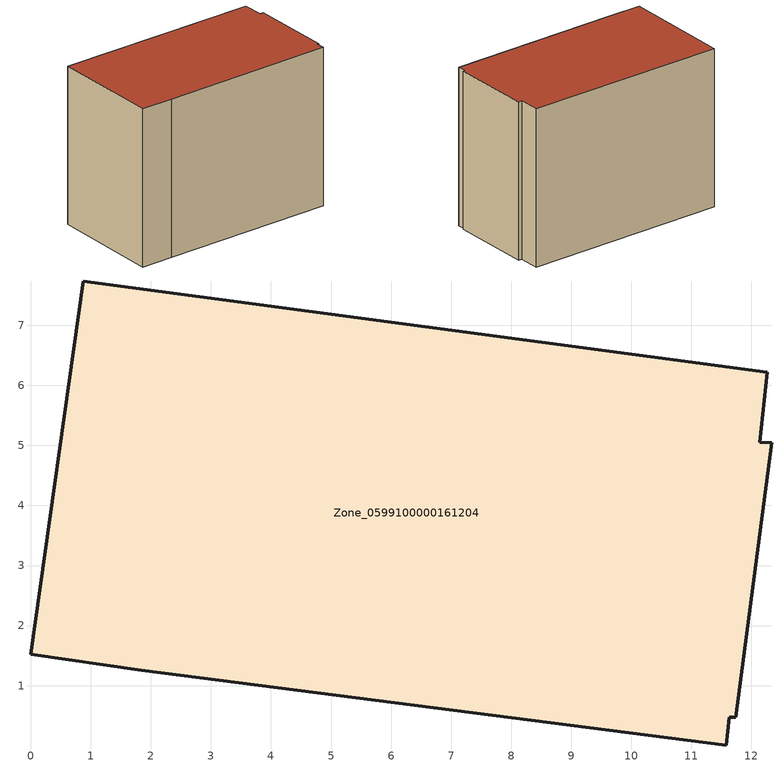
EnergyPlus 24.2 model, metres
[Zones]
Zone_0599100000161204
 floor ground (C_G): 12.26,6.22 12.13,5.05 12.34,5.04 11.74,0.47 11.63,0.47 11.58,0.01 1.84,1.26 0,1.52 0.88,7.74 z0
 wall outside (C_F): 0,1.52 1.84,1.26 11.58,0.01 11.63,0.47 11.74,0.47 12.34,5.04 12.13,5.05 12.26,6.22 0.88,7.74 0,1.52 z0:8.97
 roof outside (C_R): 12.26,6.22 0.88,7.74 0,1.52 1.84,1.26 11.58,0.01 11.63,0.47 11.74,0.47 12.34,5.04 12.13,5.05 z8.97
[BUILDING]
Pand.0599100000161204: North Axis=0; Terrain=City; Loads Convergence Tolerance Value=0.04; Temperature Convergence Tolerance Value=0.4; Solar Distribution=FullExterior; Maximum Number of Warmup Days=25; Minimum Number of Warmup Days=1
[Site:Location]
Rotterdam.The.Hague.AP_ZH_NLD Design_Conditions: Latitude=51.96; Longitude=4.45; Time Zone=1; Elevation=-4.5
[SITE:GROUNDTEMPERATURE:BUILDINGSURFACE]
18, 18, 18, 18, 18, 18, 18, 18, 18, 18, 18, 18
[MATERIAL] Thermal Absorptance=0.9; Solar Absorptance=0.7; Visible Absorptance=0.7
Name | Roughness | Thickness | Conductivity | Density | Specific Heat
G.TC.1946-1964 | MediumSmooth | 0.15 | 1 | 540 | 1210
F.TC.1946-1964 | Rough | 0.3 | 0.857143 | 1920 | 840
R.TC.1946-1964 | MediumRough | 0.2 | 0.235294 | 1500 | 1000
[CONSTRUCTION]
C_G: G.TC.1946-1964
C_F: F.TC.1946-1964
C_R: R.TC.1946-1964
[ZONE]
Zone_0599100000161204: Type=1; Multiplier=1; Ceiling Height=Autocalculate; Volume=Autocalculate; Floor Area=autocalculate; Part of Total Floor Area=Yes
[ZONEINFILTRATION:DESIGNFLOWRATE]
Infil_Zone_0599100000161204: Zone or ZoneList or Space or SpaceList=Zone_0599100000161204; Schedule=AlwaysOn; Design Flow Rate Calculation Method=Flow/Area; Flow Rate per Floor Area=0.003; Constant Term Coefficient=1; Temperature Term Coefficient=0; Velocity Term Coefficient=0; Velocity Squared Term Coefficient=0
[HVACTEMPLATE:ZONE:IDEALLOADSAIRSYSTEM]
Zone_0599100000161204: Maximum Heating Supply Air Temperature=50; Minimum Cooling Supply Air Temperature=13; Maximum Heating Supply Air Humidity Ratio=0.0156; Minimum Cooling Supply Air Humidity Ratio=0.0077; Heating Limit=NoLimit; Cooling Limit=NoLimit; Dehumidification Control Type=ConstantSensibleHeatRatio; Cooling Sensible Heat Ratio=0.7; Dehumidification Setpoint=60; Humidification Control Type=None; Humidification Setpoint=30; Outdoor Air Method=None; Outdoor Air Flow Rate per Person=0.00944; Outdoor Air Flow Rate per Zone Floor Area=0; Outdoor Air Flow Rate per Zone=0; Demand Controlled Ventilation Type=None; Outdoor Air Economizer Type=NoEconomizer; Heat Recovery Type=None; Sensible Heat Recovery Effectiveness=0.7; Latent Heat Recovery Effectiveness=0.65
[ZONECONTROL:THERMOSTAT]
ThermostatControl_Zone_0599100000161204: Zone or ZoneList=Zone_0599100000161204; Control Type Schedule=DualSetpointControlType; Control 1=Thermostat_Zone_0599100000161204; Temperature Difference Between Cutout And Setpoint=0
[THERMOSTATSETPOINT:DUALSETPOINT]
Thermostat_Zone_0599100000161204: Heating Setpoint Temperature Schedule=HeatingSetpoint_Zone_0599100000161204; Cooling Setpoint Temperature Schedule=CoolingSetpoint_Zone_0599100000161204
[SCHEDULE:COMPACT]
HeatingSetpoint_Zone_0599100000161204: Through: 12/31, For: AllDays, Until: 24:00, 21
CoolingSetpoint_Zone_0599100000161204: Through: 12/31, For: AllDays, Until: 24:00, 24
DualSetpointControlType: Through: 12/31, For: AllDays, Until: 24:00, 4
AlwaysOn: Through: 12/31, For: AllDays, Until: 24:00, 1
